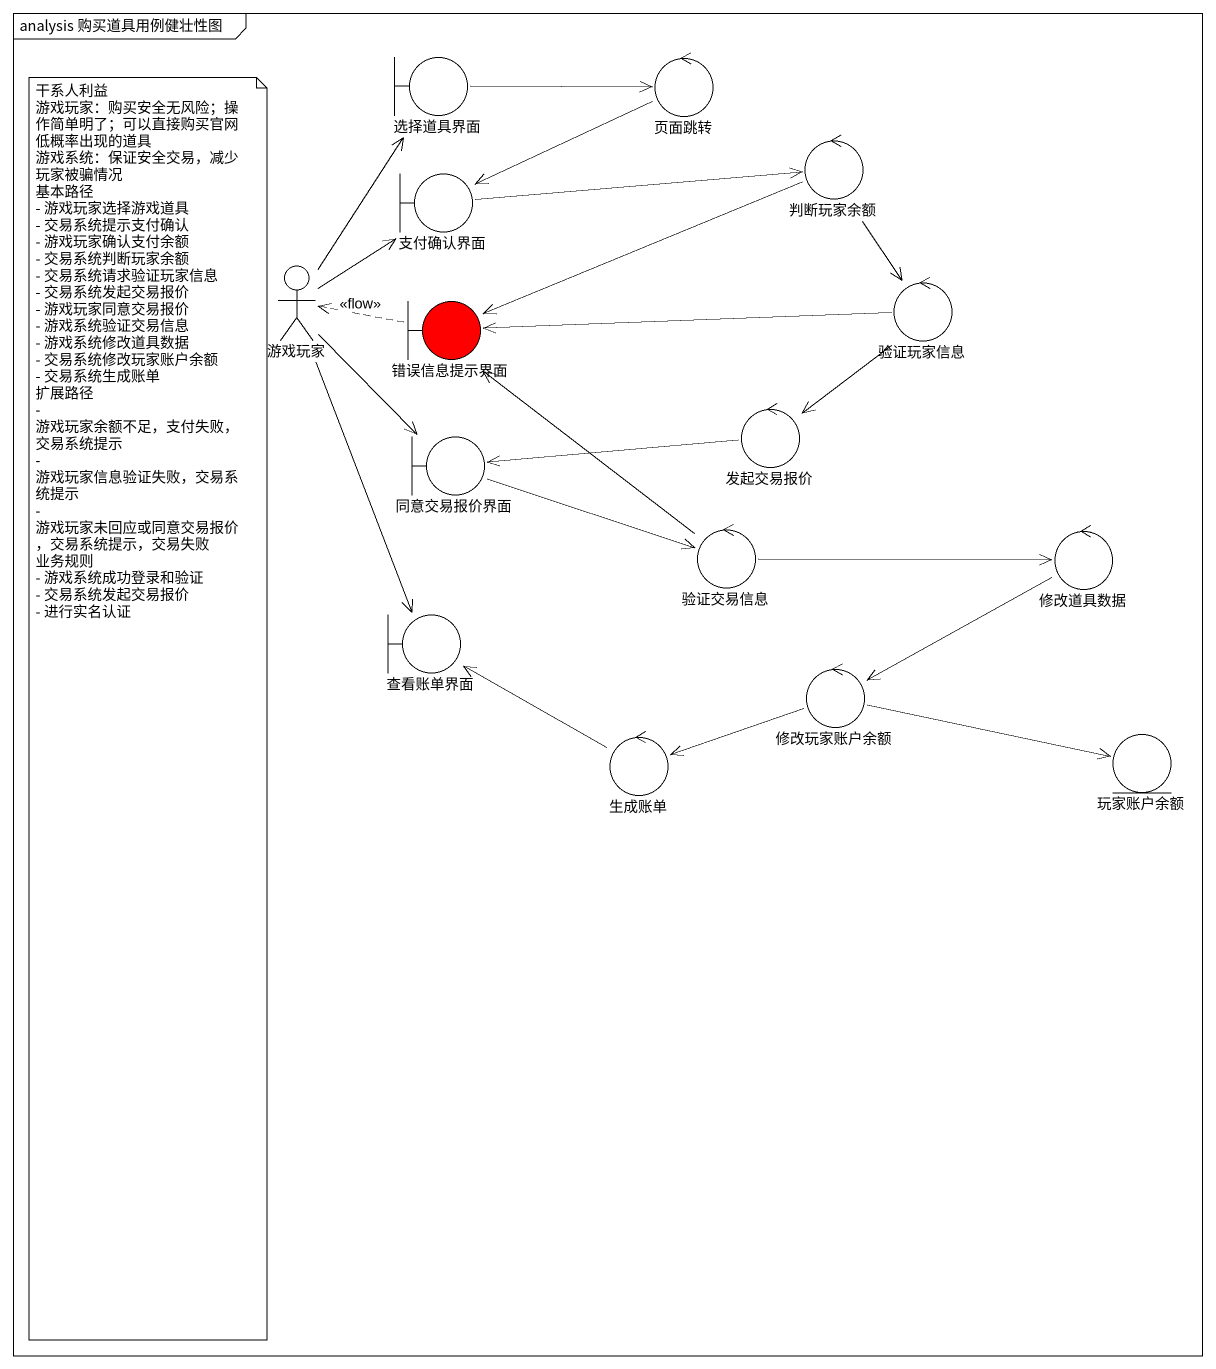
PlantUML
@startuml
mainframe analysis 购买道具用例健壮性图
boundary 选择道具界面
control 页面跳转
control 判断玩家余额
boundary 支付确认界面
actor 游戏玩家
control 验证玩家信息
boundary 错误信息提示界面 #FF0000
boundary 同意交易报价界面
control 发起交易报价
control 验证交易信息
control 修改道具数据
boundary 查看账单界面
control 修改玩家账户余额
control 生成账单
entity 玩家账户余额
选择道具界面 -right-> 页面跳转
页面跳转 -left-> 支付确认界面
判断玩家余额 --> 验证玩家信息
判断玩家余额 -left-> 错误信息提示界面
支付确认界面 -right-> 判断玩家余额
游戏玩家 -up-> 选择道具界面
游戏玩家 -up-> 支付确认界面
游戏玩家 --> 同意交易报价界面
游戏玩家 --> 查看账单界面
验证玩家信息 -left-> 错误信息提示界面
验证玩家信息 --> 发起交易报价
错误信息提示界面 .left.> 游戏玩家 : <<flow>>
同意交易报价界面 -right-> 验证交易信息
发起交易报价 -left-> 同意交易报价界面
验证交易信息 -up-> 错误信息提示界面
验证交易信息 -right-> 修改道具数据
修改道具数据 -left-> 修改玩家账户余额
修改玩家账户余额 -left-> 生成账单
修改玩家账户余额 -right-> 玩家账户余额
生成账单 -left-> 查看账单界面
note as N1
  干系人利益
  游戏玩家：购买安全无风险；操作简单明了；可以直接购买官网低概率出现的道具
  游戏系统：保证安全交易，减少玩家被骗情况
  基本路径
  - 游戏玩家选择游戏道具
  - 交易系统提示支付确认
  - 游戏玩家确认支付余额
  - 交易系统判断玩家余额
  - 交易系统请求验证玩家信息
  - 交易系统发起交易报价
  - 游戏玩家同意交易报价
  - 游戏系统验证交易信息
  - 游戏系统修改道具数据
  - 交易系统修改玩家账户余额
  - 交易系统生成账单
  扩展路径
  - 游戏玩家余额不足，支付失败，交易系统提示
  - 游戏玩家信息验证失败，交易系统提示
  - 游戏玩家未回应或同意交易报价，交易系统提示，交易失败
  业务规则
  - 游戏系统成功登录和验证
  - 交易系统发起交易报价
  - 进行实名认证
end note
@enduml
